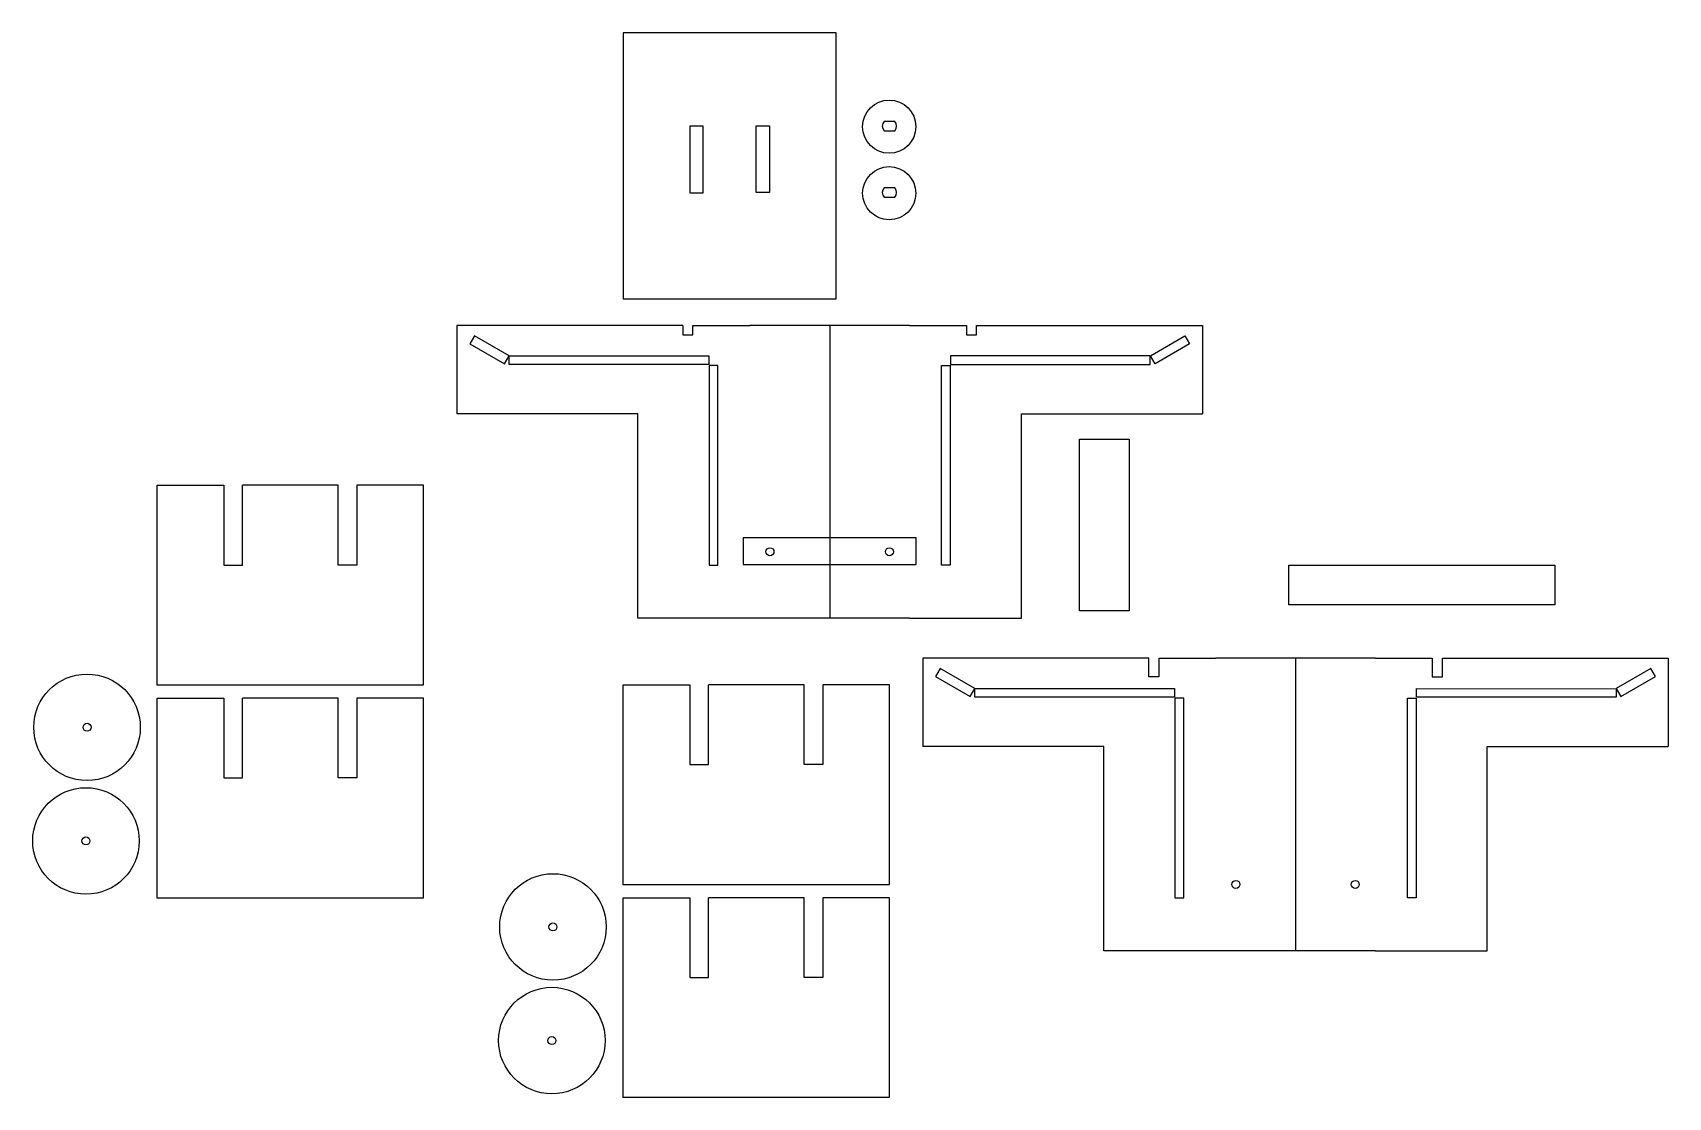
# Model space of a CAD drawing. Header units: millimetres. Extents: x -222 to 393, y 0 to 400.
import ezdxf

# ---------------------------------------------------------------- set-up
doc = ezdxf.new("R2010")
doc.units = ezdxf.units.MM
doc.layers.get('0').update_dxf_attribs({"linetype": 'CONTINUOUS'})

msp = doc.modelspace()

# ---------------------------------------------------------------- linework, layer by layer
for p, q in [((102.01, 366.67), (97.98, 366.67)), ((102.01, 366.67), (97.98, 366.67)), ((97.98, 363.15), (102.01, 363.15)), ((97.98, 363.15), (102.01, 363.15)), ((102.01, 341.67), (97.98, 341.67)), ((102.01, 341.67), (97.98, 341.67)), ((97.98, 338.15), (102.01, 338.15)), ((97.98, 338.15), (102.01, 338.15)), ((22.41, 290.04), (-62.43, 290.04)), ((-62.43, 290.04), (-62.43, 256.8)), ((22.41, 290.04), (22.41, 286.54)), ((26.21, 290.03), (47.57, 290.03)), ((26.21, 286.53), (26.21, 290.03)), ((107.57, 290.03), (47.57, 290.03)), ((77.57, 290.03), (77.57, 180.03)), ((107.57, 290.03), (128.93, 290.03)), ((128.93, 290.03), (128.93, 286.53)), ((132.73, 290.04), (217.57, 290.04)), ((132.73, 286.54), (132.73, 290.04)), ((217.57, 290.04), (217.57, 256.8)), ((22.41, 286.54), (26.21, 286.53)), ((128.93, 286.53), (132.73, 286.54)), ((5.55, 256.8), (-62.43, 256.8)), ((5.55, 180.03), (5.55, 256.8)), ((149.6, 180.03), (149.6, 256.8)), ((149.6, 256.8), (217.57, 256.8)), ((-175, 155), (-175, 230)), ((-175, 230), (-150, 230)), ((-150, 230), (-150, 200)), ((-143, 200), (-143, 230)), ((-107, 230), (-143, 230)), ((-107, 200), (-107, 230)), ((-75, 230), (-100, 230)), ((-100, 230), (-100, 200)), ((-75, 155), (-75, 230)), ((-150, 200), (-143, 200)), ((-100, 200), (-107, 200)), ((47.57, 180.03), (5.55, 180.03)), ((107.57, 180.03), (47.57, 180.03)), ((107.57, 180.03), (149.6, 180.03)), ((197.41, 165.04), (112.57, 165.04)), ((112.57, 165.04), (112.57, 131.8)), ((197.41, 158.04), (197.41, 165.04)), ((201.21, 165.03), (201.21, 158.04)), ((201.21, 165.03), (222.57, 165.03)), ((282.57, 165.03), (222.57, 165.03)), ((252.57, 165.03), (252.57, 55.03)), ((282.57, 165.03), (303.93, 165.03)), ((303.93, 165.03), (303.93, 158.04)), ((307.73, 158.04), (307.73, 165.04)), ((307.73, 165.04), (392.57, 165.04)), ((392.57, 165.04), (392.57, 131.8)), ((-175, 155), (-75, 155)), ((0, 155), (25, 155)), ((0, 80), (0, 155)), ((25, 155), (25, 125)), ((68, 155), (32, 155)), ((32, 125), (32, 155)), ((68, 125), (68, 155)), ((75, 155), (75, 125)), ((100, 155), (75, 155)), ((100, 80), (100, 155)), ((201.21, 158.04), (197.41, 158.04)), ((303.93, 158.04), (307.73, 158.04)), ((-175, 75), (-175, 150)), ((-175, 150), (-150, 150)), ((-150, 150), (-150, 120)), ((-143, 120), (-143, 150)), ((-107, 150), (-143, 150)), ((-107, 120), (-107, 150)), ((-75, 150), (-100, 150)), ((-100, 150), (-100, 120)), ((-75, 75), (-75, 150)), ((180.55, 131.8), (112.57, 131.8)), ((180.55, 55.03), (180.55, 131.8)), ((324.6, 55.03), (324.6, 131.8)), ((324.6, 131.8), (392.57, 131.8)), ((25, 125), (32, 125)), ((75, 125), (68, 125)), ((-150, 120), (-143, 120)), ((-100, 120), (-107, 120)), ((0, 80), (100, 80)), ((-175, 75), (-75, 75)), ((0, 0), (0, 75)), ((0, 75), (25, 75)), ((25, 75), (25, 45)), ((32, 45), (32, 75)), ((68, 75), (32, 75)), ((68, 45), (68, 75)), ((100, 75), (75, 75)), ((75, 75), (75, 45)), ((100, 0), (100, 75)), ((222.57, 55.03), (180.55, 55.03)), ((282.57, 55.03), (222.57, 55.03)), ((282.57, 55.03), (324.6, 55.03)), ((25, 45), (32, 45)), ((75, 45), (68, 45)), ((0, 0), (100, 0))]:
    msp.add_line(p, q)
for points in [[(0, 300), (80, 300), (80, 400), (0, 400)], [(30.1, 364.85), (25.1, 364.85), (25.1, 339.85), (30.1, 339.85)], [(50, 365), (55, 365), (55, 340), (50, 340)], [(32.12, 275.28), (-42.85, 275.28), (-42.88, 278.58), (-55.87, 286.08), (-57.62, 283.05), (-44.63, 275.55), (-42.88, 278.58), (32.12, 278.58)], [(198.03, 278.58), (211.02, 286.08), (212.77, 283.05), (199.78, 275.55)], [(123, 275.28), (198, 275.28), (198, 278.53), (123, 278.58)], [(32.26, 199.96), (35.56, 199.96), (35.56, 274.96), (32.26, 274.96)], [(119.59, 274.96), (122.89, 274.96), (122.89, 199.96), (119.59, 199.96)], [(171.4, 247.29), (190.1, 247.29), (190.1, 182.79), (171.4, 182.79)], [(45.1, 200.21), (110.1, 200.21), (110.1, 210.21), (45.1, 210.21)], [(250, 200), (350, 200), (350, 185), (250, 185)], [(207.12, 153.58), (207.12, 150.28), (132.15, 150.28), (132.12, 153.58), (119.13, 161.08), (117.38, 158.05), (130.37, 150.55), (132.12, 153.58)], [(373.03, 153.58), (374.78, 150.55), (387.77, 158.05), (386.02, 161.08)], [(207.26, 74.96), (210.56, 74.96), (210.56, 149.96), (207.26, 149.96)], [(294.59, 149.96), (297.89, 149.96), (297.89, 74.96), (294.59, 74.96)], [(298, 153.58), (373, 153.53), (373, 150.28), (298, 150.28)]]:
    msp.add_lwpolyline(points, close=True)
for points in [[(102.01, 363.15, 0.37531), (102.01, 366.67), (97.98, 366.67, 0.37531), (97.98, 363.15)], [(97.98, 363.15), (102.01, 363.15, 0.37531), (102.01, 366.67), (97.98, 366.67, 0.37531)], [(97.98, 341.67, 0.37531), (97.98, 338.15), (102.01, 338.15, 0.37531), (102.01, 341.67)], [(97.98, 338.15), (102.01, 338.15, 0.37531), (102.01, 341.67), (97.98, 341.67, 0.37531)]]:
    msp.add_lwpolyline(points, format="xyb", close=True)
for centre, radius in [((99.94, 364.69), 10), ((99.94, 339.69), 10), ((55.15, 205), 1.5), ((100, 205), 1.5), ((-201.38, 139.02), 20), ((-201.38, 139.02), 1.5), ((-201.79, 96.32), 20), ((-201.79, 96.32), 1.5), ((-26.38, 64.02), 20), ((230.15, 80), 1.5), ((275, 80), 1.5), ((-26.38, 64.02), 1.5), ((-26.79, 21.32), 20), ((-26.79, 21.32), 1.5)]:
    msp.add_circle(centre, radius)
for centre, start, end in [((100, 364.91), 138.85675, 221.14325), ((100, 364.91), 138.85675, 221.14325), ((100, 364.91), -41.14325, 41.14325), ((100, 364.91), -41.14325, 41.14325), ((100, 339.91), 138.85675, 221.14325), ((100, 339.91), 138.85675, 221.14325), ((100, 339.91), -41.14325, 41.14325), ((100, 339.91), -41.14325, 41.14325)]:
    msp.add_arc(centre, 2.67, start, end)
for p in [(-175, 155), (0, 80), (-175, 75), (0, 0)]:
    msp.add_point(p)

doc.saveas('drawing.dxf')
